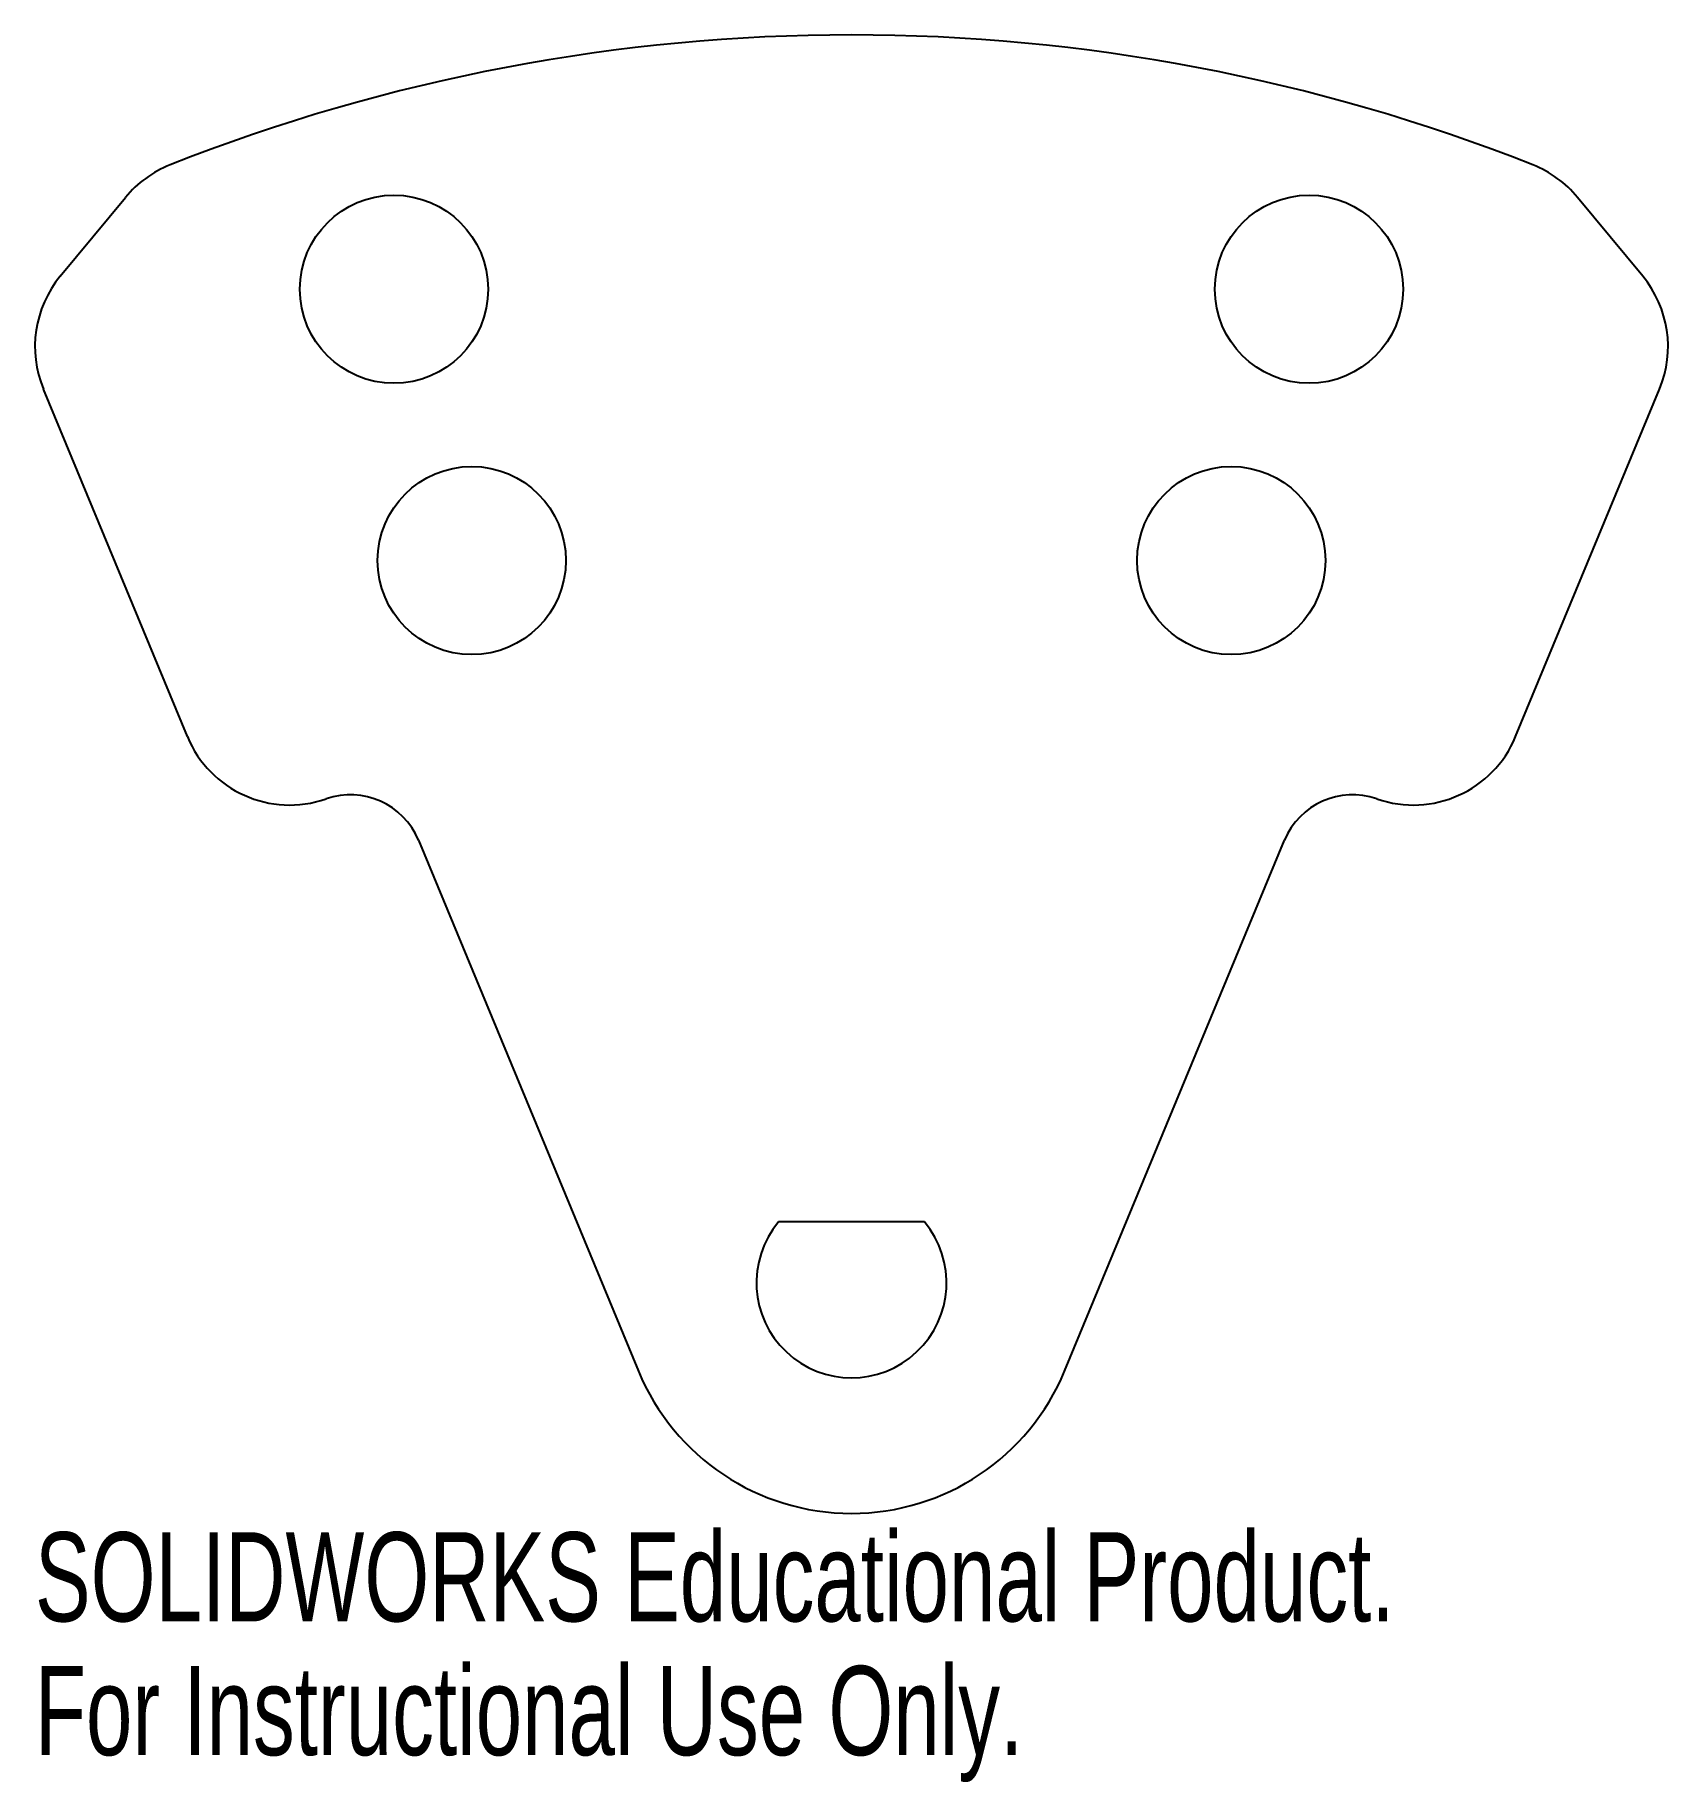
# Model space of a CAD drawing. Header units: millimetres. Extents: x -44.3 to 44.3, y -27.1 to 67.6.
import ezdxf

# ---------------------------------------------------------------- set-up
doc = ezdxf.new("R2010")
doc.units = ezdxf.units.MM
doc.styles.add('SLDTEXTSTYLE0', font='TXT', dxfattribs={"width": 0.7})

msp = doc.modelspace()

# ---------------------------------------------------------------- linework, layer by layer
at = {"color": 7, "linetype": 'Continuous', "lineweight": 25}
for p, q in [((-42.879, 54.556), (-39.349, 58.83)), ((42.879, 54.556), (39.349, 58.83)), ((-35.992, 29.601), (-43.796, 48.44)), ((35.992, 29.601), (43.796, 48.44)), ((-23.464, 23.984), (-11.548, -4.784)), ((11.548, -4.784), (23.464, 23.984)), ((3.954, 3.3), (-3.954, 3.3))]:
    msp.add_line(p, q, dxfattribs=at)
for centre in [(-24.796, 53.853), (24.796, 53.853), (-20.581, 39.145), (20.581, 39.145)]:
    msp.add_circle(centre, 5.1, dxfattribs=at)
for centre, radius, start, end in [((0, -32.664), 100.299, 68.39402, 111.60598), ((-34.723, 55.009), 6, 111.60598, 140.44613), ((34.723, 55.009), 6, 39.55387, 68.39402), ((-38.252, 50.736), 6, 140.44613, 202.5), ((38.252, 50.736), 6, 337.5, 39.55387), ((-30.449, 31.897), 6, 202.5, 289.20367), ((30.449, 31.897), 6, 250.79633, 337.5), ((-27.16, 22.453), 4, 22.5, 109.20367), ((27.16, 22.453), 4, 70.79633, 157.5), ((0, 0), 5.15, 140.15024, 39.84976), ((0, 0), 12.5, 202.5, 337.5)]:
    msp.add_arc(centre, radius, start, end, dxfattribs=at)

# ---------------------------------------------------------------- texts
at = {"color": 7, "linetype": 'Continuous', "char_height": 4.83362, "attachment_point": 1, "style": 'SLDTEXTSTYLE0'}
for s, insert in [('SOLIDWORKS Educational Product.', (-44.252, -13.52)), ('For Instructional Use Only.', (-44.252, -20.77))]:
    msp.add_mtext(s, dxfattribs=dict(at, insert=insert))

doc.saveas('drawing.dxf')
